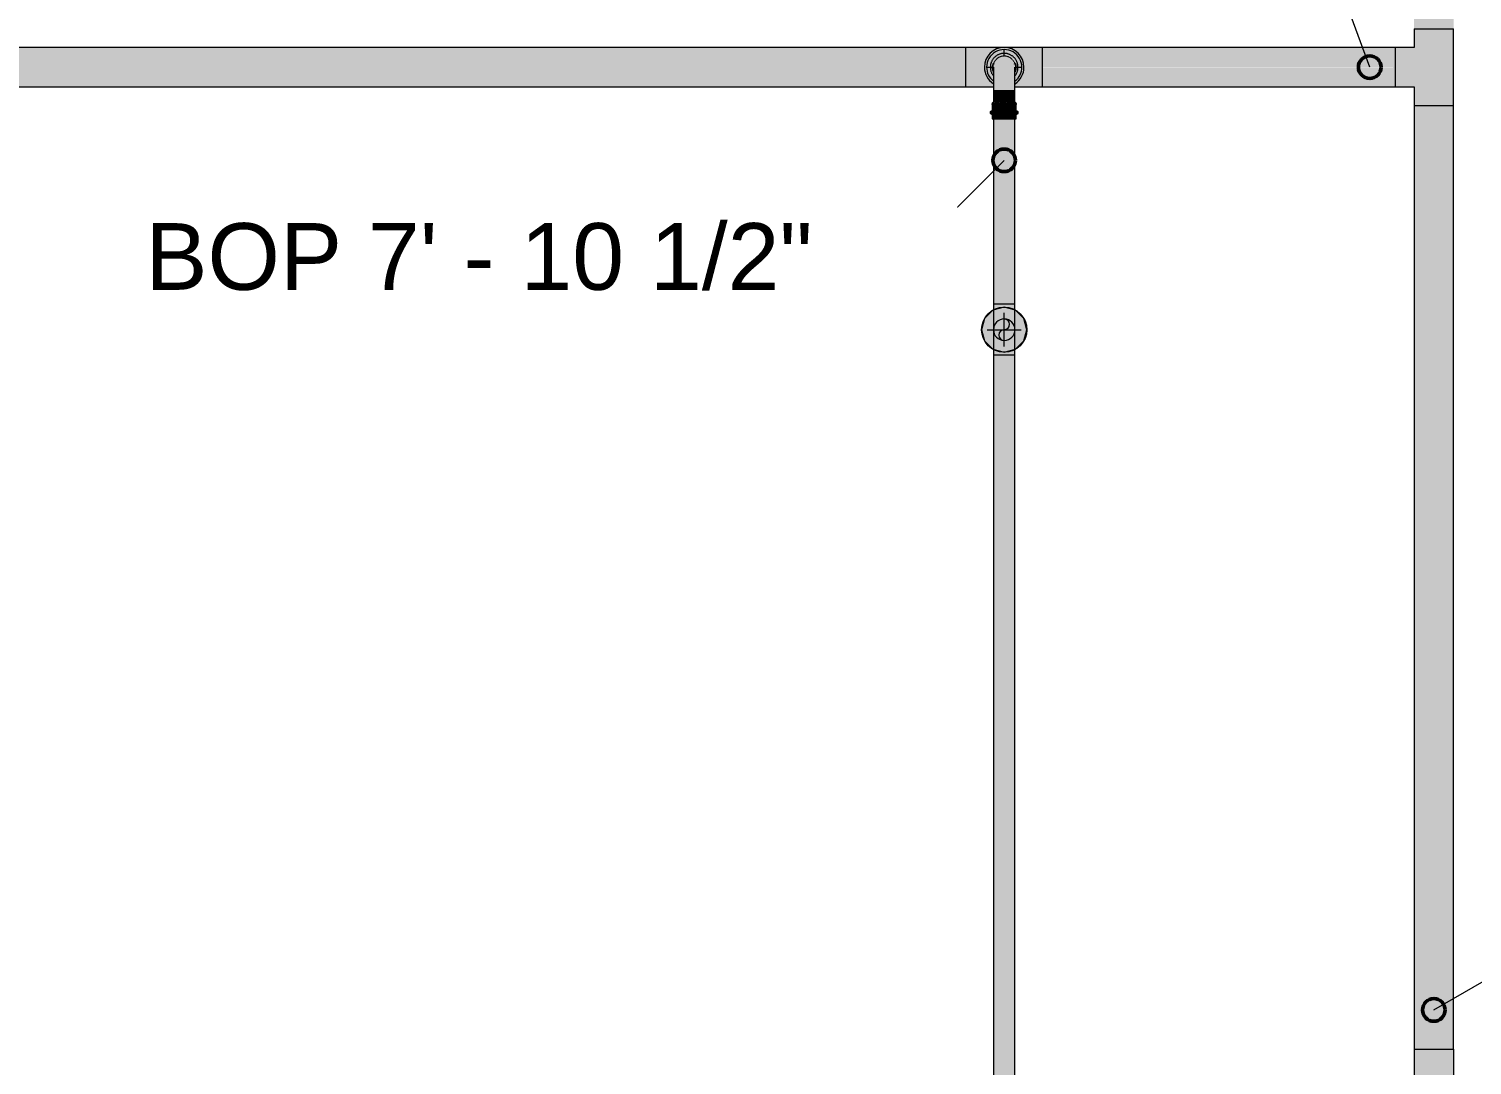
# Model space of a CAD drawing. Header units: inches. Extents: x -3385 to 41, y 7 to 1342.
# Drawn here: x -2491.3 to -2363.6, y 648.7 to 740.3 of the extents above; entities that cross this region are included whole.
import ezdxf

# ---------------------------------------------------------------- set-up
doc = ezdxf.new("R2010")
doc.units = ezdxf.units.IN
doc.header["$MEASUREMENT"] = 0
for name, color, linetype, lineweight in [('A-ANNO-NOTE', 131, 'Continuous', 9), ('G-ANNO-DIMS', 111, 'Continuous', 9), ('P-PIPE', 3, 'Continuous', 9), ('P-PIPE-CNTR', 3, 'Continuous', 9)]:
    doc.layers.add(name, color=color, linetype=linetype, lineweight=lineweight)
doc.styles.add('Arial', font='arial.ttf', dxfattribs={"height": 5.901198})

# ---------------------------------------------------------------- blocks, each defined once
blk = doc.blocks.new('Elbow - Welded - Generic - Standard-1195681-LOWER PARKING')
at = {"layer": 'P-PIPE'}
for points in [[(-2366.99, 645.36), (-2366.99, 650.1), (-2368.74, 650.11), (-2368.73, 647), (-2368.68, 646.65), (-2368.51, 646.24), (-2368.23, 645.88), (-2367.87, 645.6), (-2367.45, 645.42)], [(-2366.99, 645.36), (-2366.54, 645.42), (-2366.08, 645.63), (-2365.76, 645.88), (-2365.48, 646.24), (-2365.3, 646.66), (-2365.24, 647.11), (-2365.25, 647.78), (-2365.24, 648.72), (-2365.24, 650.11), (-2366.99, 650.1), (-2366.99, 645.42)]]:
    blk.add_hatch(color=256, dxfattribs=at).paths.add_polyline_path(points, flags=0)
at = {"layer": 'P-PIPE', "flags": 128}
for points in [[(-2368.74, 650.11), (-2368.74, 649.99), (-2368.74, 649.87), (-2368.74, 649.75), (-2368.74, 649.63), (-2368.74, 649.51), (-2368.74, 649.39), (-2368.74, 649.28), (-2368.74, 649.16), (-2368.74, 649.05), (-2368.74, 648.94), (-2368.74, 648.83), (-2368.74, 648.72), (-2368.74, 648.62), (-2368.74, 648.52), (-2368.74, 648.42), (-2368.74, 648.32), (-2368.74, 648.22), (-2368.74, 648.13), (-2368.74, 648.04), (-2368.74, 647.96), (-2368.74, 647.88), (-2368.74, 647.8), (-2368.74, 647.72), (-2368.74, 647.65), (-2368.74, 647.59), (-2368.74, 647.52), (-2368.74, 647.47), (-2368.74, 647.41), (-2368.74, 647.36), (-2368.74, 647.32), (-2368.74, 647.28), (-2368.74, 647.24), (-2368.74, 647.21), (-2368.74, 647.18), (-2368.74, 647.16), (-2368.74, 647.14), (-2368.74, 647.13), (-2368.74, 647.12), (-2368.74, 647.11), (-2368.74, 647.11)], [(-2365.24, 647.11), (-2365.24, 647.12), (-2365.24, 647.12), (-2365.24, 647.14), (-2365.24, 647.15), (-2365.24, 647.17), (-2365.24, 647.2), (-2365.24, 647.23), (-2365.24, 647.27), (-2365.24, 647.31), (-2365.24, 647.35), (-2365.24, 647.4), (-2365.24, 647.45), (-2365.24, 647.51), (-2365.24, 647.57), (-2365.24, 647.64), (-2365.24, 647.71), (-2365.24, 647.78), (-2365.24, 647.86), (-2365.24, 647.94), (-2365.24, 648.02), (-2365.24, 648.11), (-2365.24, 648.2), (-2365.24, 648.29), (-2365.24, 648.39), (-2365.24, 648.49), (-2365.24, 648.59), (-2365.24, 648.7), (-2365.24, 648.8), (-2365.24, 648.91), (-2365.24, 649.02), (-2365.24, 649.14), (-2365.24, 649.25), (-2365.24, 649.36), (-2365.24, 649.48), (-2365.24, 649.6), (-2365.24, 649.72), (-2365.24, 649.84), (-2365.24, 649.96), (-2365.24, 650.08), (-2365.24, 650.11)]]:
    blk.add_lwpolyline(points, dxfattribs=at)
at = {"layer": 'P-PIPE'}
for start, end in [(195, 270), (270, 330), (345, 0)]:
    blk.add_arc((-2366.99, 647.11), 1.75, start, end, dxfattribs=at)
for start_param, end_param in [(3.141593, 4.712389), (4.712389, 6.283185)]:
    blk.add_ellipse((-2366.99, 650.11), major_axis=(1.75, 0), ratio=0.000839, start_param=start_param, end_param=end_param, dxfattribs=at)
blk = doc.blocks.new('Transition - Generic - Plumbing-CW-1110282-LOWER PARKING')
at = {"layer": 'P-PIPE'}
blk.add_hatch(color=256, dxfattribs=at).paths.add_polyline_path([(-2403.78, 736.94), (-2403.44, 736.94), (-2403.65, 737.72), (-2404.22, 738.3), (-2405, 738.51), (-2405.78, 738.3), (-2406.35, 737.72), (-2406.56, 736.94), (-2406.22, 736.94), (-2406.16, 737.29), (-2406.05, 737.58), (-2405.85, 737.8), (-2405.47, 738.07), (-2405, 738.08), (-2405, 738.17), (-2404.71, 738.13), (-2404.53, 738.07), (-2404.1, 737.76), (-2403.94, 737.53), (-2403.82, 737.24), (-2403.78, 736.94)], flags=0)
h = blk.add_hatch(color=256, dxfattribs=at)
h.paths.add_polyline_path([(-2405.95, 735.76), (-2405.95, 736.19), (-2406.06, 736.35), (-2406.18, 736.65), (-2406.22, 736.94), (-2406.56, 736.94), (-2406.35, 736.16), (-2406.07, 735.88)], flags=0)
h.paths.add_polyline_path([(-2404.05, 735.76), (-2403.65, 736.16), (-2403.44, 736.94), (-2403.78, 736.94), (-2403.85, 736.55), (-2403.95, 736.31), (-2404.05, 736.19), (-2404.05, 735.88)], flags=0)
for start_param, end_param in [(6.283183, 9.424776), (3.141591, 4.034297), (5.390482, 6.283183)]:
    blk.add_ellipse((-2405, 736.94), major_axis=(1.56, 0), ratio=1, start_param=start_param, end_param=end_param, dxfattribs=at)
blk = doc.blocks.new('Victaulic-VicPress316-Elbow 90-45deg Style P568_P571 - Standard-1195946-LOWER PARKING')
at = {"layer": 'P-PIPE'}
for points in [[(-2405.95, 736.19), (-2405.95, 736.51), (-2406.01, 736.61), (-2406.02, 736.73), (-2406.02, 737.09), (-2405.98, 737.32), (-2405.89, 737.47), (-2405.62, 737.8), (-2405.4, 737.91), (-2405.17, 737.97), (-2405, 738), (-2405, 738.08), (-2405.47, 738.07), (-2405.89, 737.77), (-2406.06, 737.53), (-2406.17, 737.27), (-2406.22, 736.94), (-2406.17, 736.61), (-2406.05, 736.31), (-2405.98, 736.22)], [(-2405.95, 736.51), (-2405.94, 737.11), (-2405.87, 737.32), (-2405.78, 737.47), (-2405.67, 737.6), (-2405.54, 737.71), (-2405.4, 737.8), (-2405.25, 737.85), (-2405.17, 737.88), (-2405, 737.89), (-2405, 738), (-2405.28, 737.95), (-2405.51, 737.86), (-2405.63, 737.79), (-2405.89, 737.47), (-2405.93, 737.41), (-2406.01, 737.27), (-2406.01, 737.18), (-2406.03, 737.01), (-2406.01, 736.61), (-2405.95, 736.51)], [(-2404.05, 736.19), (-2403.94, 736.35), (-2403.83, 736.61), (-2403.78, 736.94), (-2403.83, 737.27), (-2403.95, 737.58), (-2404.15, 737.8), (-2404.53, 738.07), (-2404.76, 738.14), (-2405, 738.17), (-2405, 738), (-2404.71, 737.95), (-2404.58, 737.9), (-2404.36, 737.77), (-2404.08, 737.43), (-2404.05, 737.37), (-2403.99, 737.27), (-2403.98, 737.15), (-2403.98, 736.79), (-2404.02, 736.57), (-2404.05, 736.51), (-2404.05, 736.22)], [(-2404.05, 736.51), (-2403.99, 736.61), (-2403.99, 736.71), (-2403.97, 736.87), (-2403.99, 737.27), (-2404.08, 737.43), (-2404.39, 737.8), (-2404.64, 737.93), (-2404.84, 737.98), (-2405, 737.99), (-2405, 737.89), (-2404.77, 737.86), (-2404.61, 737.8), (-2404.51, 737.75), (-2404.35, 737.62), (-2404.27, 737.55), (-2404.14, 737.35), (-2404.09, 737.19), (-2404.06, 737.11), (-2404.05, 736.78), (-2404.05, 736.53)], [(-2405, 734.92), (-2405, 737.89), (-2405.18, 737.87), (-2405.32, 737.83), (-2405.49, 737.75), (-2405.61, 737.67), (-2405.73, 737.55), (-2405.82, 737.42), (-2405.91, 737.19), (-2405.94, 737.11), (-2405.95, 736.79), (-2405.94, 734.92), (-2405.17, 734.92)], [(-2405, 734.92), (-2404.05, 734.92), (-2404.06, 737.11), (-2404.11, 737.27), (-2404.18, 737.42), (-2404.27, 737.55), (-2404.43, 737.7), (-2404.54, 737.77), (-2404.68, 737.83), (-2404.84, 737.88), (-2405, 737.88), (-2405, 735.49)], [(-2405.25, 733.83), (-2405.2, 733.84), (-2405, 733.87), (-2405, 734.92), (-2405.95, 734.92), (-2405.95, 733.84), (-2405.89, 733.87), (-2405.81, 733.84), (-2405.73, 733.84), (-2405.65, 733.85), (-2405.54, 733.87), (-2405.44, 733.85), (-2405.25, 733.83)], [(-2404.18, 733.84), (-2404.17, 733.84), (-2404.1, 733.87), (-2404.05, 733.84), (-2404.06, 734.92), (-2405, 734.92), (-2405, 733.87), (-2404.68, 733.84), (-2404.38, 733.86), (-2404.27, 733.85), (-2404.18, 733.84)], [(-2405, 732.76), (-2405, 733.09), (-2406.01, 733.09), (-2406.22, 732.93), (-2406.16, 732.82), (-2406.01, 732.76), (-2405.21, 732.76)], [(-2405, 733.65), (-2405, 733.87), (-2405.28, 733.84), (-2405.61, 733.86), (-2405.73, 733.84), (-2405.85, 733.84), (-2405.91, 733.87), (-2406.01, 733.81), (-2406.03, 733.77), (-2406.01, 733.65), (-2405.18, 733.65)], [(-2405, 733.09), (-2405, 733.65), (-2406.01, 733.65), (-2406.01, 733.09), (-2405.23, 733.09)], [(-2405, 733.65), (-2403.99, 733.65), (-2403.99, 733.65), (-2403.97, 733.77), (-2404.02, 733.83), (-2404.11, 733.87), (-2404.18, 733.84), (-2404.46, 733.87), (-2404.54, 733.85), (-2404.79, 733.85), (-2405, 733.87), (-2405, 733.77)], [(-2405, 733.09), (-2403.99, 733.09), (-2403.99, 733.65), (-2405, 733.65), (-2405, 733.09)], [(-2405, 732.76), (-2403.95, 732.78), (-2403.83, 732.82), (-2403.78, 732.93), (-2403.83, 732.98), (-2403.99, 733.09), (-2405, 733.09), (-2405, 732.85)], [(-2405, 732.39), (-2405, 732.76), (-2406.01, 732.76), (-2406.01, 732.39), (-2405.07, 732.39)], [(-2405, 732.39), (-2403.99, 732.39), (-2403.99, 732.76), (-2405, 732.76)]]:
    blk.add_hatch(color=256, dxfattribs=at).paths.add_polyline_path(points, flags=0)
for p, q in [((-2406.06, 736.94), (-2406.06, 736.94)), ((-2406.06, 736.94), (-2406.06, 736.94)), ((-2405.95, 736.94), (-2405.95, 736.94)), ((-2404.05, 736.94), (-2404.05, 736.94)), ((-2403.94, 736.94), (-2403.94, 736.94)), ((-2403.94, 736.94), (-2403.94, 736.94)), ((-2405.95, 734.92), (-2405.95, 733.82)), ((-2404.05, 733.82), (-2404.05, 734.92)), ((-2406.06, 733.65), (-2406.06, 733.09)), ((-2403.94, 733.09), (-2403.94, 733.65)), ((-2406.06, 732.76), (-2406.06, 732.39)), ((-2403.94, 732.39), (-2403.94, 732.76))]:
    blk.add_line(p, q, dxfattribs=at)
at = {"layer": 'P-PIPE', "flags": 128}
for points in [[(-2405, 738.17), (-2405.05, 738.16), (-2405.1, 738.16), (-2405.15, 738.16), (-2405.19, 738.15), (-2405.24, 738.14), (-2405.29, 738.13), (-2405.34, 738.12), (-2405.38, 738.1), (-2405.43, 738.09), (-2405.48, 738.07), (-2405.52, 738.05), (-2405.57, 738.03), (-2405.61, 738), (-2405.65, 737.98), (-2405.69, 737.95), (-2405.73, 737.92), (-2405.77, 737.89), (-2405.81, 737.86), (-2405.84, 737.83), (-2405.88, 737.79), (-2405.91, 737.76), (-2405.94, 737.72), (-2405.97, 737.68), (-2406, 737.64), (-2406.03, 737.6), (-2406.06, 737.56), (-2406.08, 737.52), (-2406.1, 737.48), (-2406.12, 737.43), (-2406.14, 737.39), (-2406.16, 737.34), (-2406.17, 737.29), (-2406.19, 737.25), (-2406.2, 737.2), (-2406.21, 737.15), (-2406.21, 737.1), (-2406.22, 737.05), (-2406.22, 737), (-2406.22, 736.96), (-2406.22, 736.91), (-2406.22, 736.86), (-2406.22, 736.81), (-2406.21, 736.76), (-2406.2, 736.71), (-2406.19, 736.66), (-2406.18, 736.62), (-2406.17, 736.57), (-2406.15, 736.52), (-2406.13, 736.48), (-2406.11, 736.43), (-2406.09, 736.39), (-2406.07, 736.35), (-2406.04, 736.3), (-2406.02, 736.26), (-2405.99, 736.22), (-2405.96, 736.18)], [(-2404.05, 736.17), (-2404.03, 736.2), (-2404, 736.24), (-2403.97, 736.28), (-2403.94, 736.32), (-2403.92, 736.37), (-2403.9, 736.41), (-2403.88, 736.45), (-2403.86, 736.5), (-2403.84, 736.54), (-2403.83, 736.59), (-2403.81, 736.64), (-2403.8, 736.69), (-2403.79, 736.73), (-2403.79, 736.78), (-2403.78, 736.83), (-2403.78, 736.88), (-2403.78, 736.93), (-2403.78, 736.98), (-2403.78, 737.03), (-2403.78, 737.08), (-2403.79, 737.12), (-2403.8, 737.17), (-2403.81, 737.22), (-2403.82, 737.27), (-2403.83, 737.31), (-2403.85, 737.36), (-2403.87, 737.41), (-2403.89, 737.45), (-2403.91, 737.5), (-2403.93, 737.54), (-2403.96, 737.58), (-2403.98, 737.62), (-2404.01, 737.66), (-2404.04, 737.7), (-2404.07, 737.74), (-2404.1, 737.78), (-2404.14, 737.81), (-2404.17, 737.84), (-2404.21, 737.88), (-2404.25, 737.91), (-2404.29, 737.94), (-2404.33, 737.96), (-2404.37, 737.99), (-2404.41, 738.01), (-2404.46, 738.04), (-2404.5, 738.06), (-2404.54, 738.08), (-2404.59, 738.09), (-2404.64, 738.11), (-2404.68, 738.12), (-2404.73, 738.14), (-2404.78, 738.15), (-2404.83, 738.15), (-2404.88, 738.16), (-2404.92, 738.16), (-2404.97, 738.17), (-2405, 738.17)], [(-2406.06, 736.94), (-2406.06, 736.9), (-2406.06, 736.86), (-2406.05, 736.81), (-2406.05, 736.77), (-2406.04, 736.73), (-2406.03, 736.69), (-2406.02, 736.65), (-2406.01, 736.61), (-2405.99, 736.57), (-2405.98, 736.53), (-2405.96, 736.49), (-2405.95, 736.47)], [(-2405.95, 736.94), (-2405.95, 736.94), (-2405.95, 736.93), (-2405.95, 736.93), (-2405.95, 736.91), (-2405.95, 736.9), (-2405.95, 736.88), (-2405.95, 736.86), (-2405.95, 736.84), (-2405.95, 736.81), (-2405.95, 736.78), (-2405.95, 736.75), (-2405.95, 736.71), (-2405.95, 736.67), (-2405.95, 736.63), (-2405.95, 736.59), (-2405.95, 736.54), (-2405.95, 736.49), (-2405.95, 736.44), (-2405.95, 736.38), (-2405.95, 736.33), (-2405.95, 736.27), (-2405.95, 736.21), (-2405.95, 736.14), (-2405.95, 736.08), (-2405.95, 736.01), (-2405.95, 735.94), (-2405.95, 735.87), (-2405.95, 735.8), (-2405.95, 735.73), (-2405.95, 735.65), (-2405.95, 735.58), (-2405.95, 735.5), (-2405.95, 735.42), (-2405.95, 735.35), (-2405.95, 735.27), (-2405.95, 735.19), (-2405.95, 735.11), (-2405.95, 735.03), (-2405.95, 734.95), (-2405.95, 734.92)], [(-2404.05, 736.48), (-2404.03, 736.52), (-2404.01, 736.56), (-2404, 736.6), (-2403.99, 736.64), (-2403.97, 736.68), (-2403.96, 736.72), (-2403.96, 736.76), (-2403.95, 736.8), (-2403.95, 736.85), (-2403.94, 736.89), (-2403.94, 736.93), (-2403.94, 736.94)], [(-2404.05, 734.92), (-2404.05, 735), (-2404.05, 735.08), (-2404.05, 735.16), (-2404.05, 735.24), (-2404.05, 735.32), (-2404.05, 735.4), (-2404.05, 735.48), (-2404.05, 735.56), (-2404.05, 735.63), (-2404.05, 735.71), (-2404.05, 735.78), (-2404.05, 735.85), (-2404.05, 735.93), (-2404.05, 735.99), (-2404.05, 736.06), (-2404.05, 736.13), (-2404.05, 736.19), (-2404.05, 736.25), (-2404.05, 736.31), (-2404.05, 736.37), (-2404.05, 736.42), (-2404.05, 736.48), (-2404.05, 736.53), (-2404.05, 736.58), (-2404.05, 736.62), (-2404.05, 736.66), (-2404.05, 736.7), (-2404.05, 736.74), (-2404.05, 736.77), (-2404.05, 736.8), (-2404.05, 736.83), (-2404.05, 736.86), (-2404.05, 736.88), (-2404.05, 736.9), (-2404.05, 736.91), (-2404.05, 736.92), (-2404.05, 736.93), (-2404.05, 736.94), (-2404.05, 736.94), (-2404.05, 736.94)], [(-2406.06, 732.76), (-2406.07, 732.76), (-2406.07, 732.76), (-2406.08, 732.77), (-2406.09, 732.77), (-2406.09, 732.77), (-2406.1, 732.77), (-2406.1, 732.77), (-2406.11, 732.77), (-2406.12, 732.77), (-2406.12, 732.78), (-2406.13, 732.78), (-2406.14, 732.78), (-2406.14, 732.79), (-2406.15, 732.79), (-2406.15, 732.79), (-2406.16, 732.8), (-2406.16, 732.8), (-2406.17, 732.81), (-2406.17, 732.81), (-2406.18, 732.81), (-2406.18, 732.82), (-2406.19, 732.82), (-2406.19, 732.83), (-2406.19, 732.83), (-2406.2, 732.84), (-2406.2, 732.85), (-2406.2, 732.85), (-2406.21, 732.86), (-2406.21, 732.86), (-2406.21, 732.87), (-2406.21, 732.88), (-2406.22, 732.88), (-2406.22, 732.89), (-2406.22, 732.89), (-2406.22, 732.9), (-2406.22, 732.91), (-2406.22, 732.91), (-2406.22, 732.92), (-2406.22, 732.93), (-2406.22, 732.93), (-2406.22, 732.94), (-2406.22, 732.95), (-2406.22, 732.95), (-2406.22, 732.96), (-2406.22, 732.97), (-2406.22, 732.97), (-2406.22, 732.98), (-2406.21, 732.99), (-2406.21, 732.99), (-2406.21, 733), (-2406.21, 733), (-2406.2, 733.01), (-2406.2, 733.01), (-2406.2, 733.02), (-2406.19, 733.03), (-2406.19, 733.03), (-2406.18, 733.04), (-2406.18, 733.04), (-2406.17, 733.05), (-2406.17, 733.05), (-2406.17, 733.05), (-2406.16, 733.06), (-2406.15, 733.06), (-2406.15, 733.07), (-2406.14, 733.07), (-2406.14, 733.07), (-2406.13, 733.08), (-2406.13, 733.08), (-2406.12, 733.08), (-2406.11, 733.08), (-2406.11, 733.09), (-2406.1, 733.09), (-2406.1, 733.09), (-2406.09, 733.09), (-2406.08, 733.09), (-2406.08, 733.09), (-2406.07, 733.09), (-2406.06, 733.09), (-2406.06, 733.09)], [(-2406.06, 733.65), (-2406.06, 733.66), (-2406.06, 733.67), (-2406.06, 733.68), (-2406.06, 733.69), (-2406.05, 733.7), (-2406.05, 733.71), (-2406.05, 733.73), (-2406.05, 733.74), (-2406.04, 733.75), (-2406.04, 733.76), (-2406.03, 733.77), (-2406.03, 733.78), (-2406.02, 733.79), (-2406.02, 733.79), (-2406.01, 733.8), (-2406.01, 733.81), (-2406, 733.82), (-2405.99, 733.83), (-2405.98, 733.84), (-2405.98, 733.85), (-2405.97, 733.85), (-2405.96, 733.86), (-2405.95, 733.87), (-2405.95, 733.87)], [(-2405, 733.09), (-2405.04, 733.09), (-2405.08, 733.09), (-2405.13, 733.09), (-2405.17, 733.09), (-2405.21, 733.09), (-2405.25, 733.09), (-2405.29, 733.09), (-2405.33, 733.09), (-2405.37, 733.09), (-2405.41, 733.09), (-2405.45, 733.09), (-2405.49, 733.09), (-2405.53, 733.09), (-2405.56, 733.09), (-2405.6, 733.09), (-2405.63, 733.09), (-2405.67, 733.09), (-2405.7, 733.09), (-2405.73, 733.09), (-2405.76, 733.09), (-2405.79, 733.09), (-2405.82, 733.09), (-2405.84, 733.09), (-2405.87, 733.09), (-2405.89, 733.09), (-2405.91, 733.09), (-2405.93, 733.09), (-2405.95, 733.09), (-2405.97, 733.09), (-2405.99, 733.09), (-2406, 733.09), (-2406.01, 733.09), (-2406.03, 733.09), (-2406.04, 733.09), (-2406.04, 733.09), (-2406.05, 733.09), (-2406.05, 733.09), (-2406.06, 733.09), (-2406.06, 733.09), (-2406.06, 733.09)], [(-2406.06, 733.09), (-2406.06, 733.09), (-2406.06, 733.09), (-2406.05, 733.09), (-2406.05, 733.09), (-2406.04, 733.09), (-2406.03, 733.09), (-2406.02, 733.09), (-2406.01, 733.09)], [(-2403.94, 733.09), (-2403.94, 733.09), (-2403.94, 733.09), (-2403.95, 733.09), (-2403.95, 733.09), (-2403.96, 733.09), (-2403.97, 733.09), (-2403.98, 733.09), (-2403.99, 733.09), (-2404.01, 733.09), (-2404.02, 733.09), (-2404.04, 733.09), (-2404.06, 733.09), (-2404.08, 733.09), (-2404.1, 733.09), (-2404.13, 733.09), (-2404.15, 733.09), (-2404.18, 733.09), (-2404.2, 733.09), (-2404.23, 733.09), (-2404.26, 733.09), (-2404.29, 733.09), (-2404.33, 733.09), (-2404.36, 733.09), (-2404.39, 733.09), (-2404.43, 733.09), (-2404.46, 733.09), (-2404.5, 733.09), (-2404.54, 733.09), (-2404.58, 733.09), (-2404.62, 733.09), (-2404.66, 733.09), (-2404.7, 733.09), (-2404.74, 733.09), (-2404.78, 733.09), (-2404.82, 733.09), (-2404.86, 733.09), (-2404.9, 733.09), (-2404.95, 733.09), (-2404.99, 733.09), (-2405, 733.09)], [(-2404.05, 733.87), (-2404.04, 733.86), (-2404.03, 733.85), (-2404.03, 733.85), (-2404.02, 733.84), (-2404.01, 733.83), (-2404, 733.82), (-2404, 733.81), (-2403.99, 733.81), (-2403.98, 733.8), (-2403.98, 733.79), (-2403.97, 733.78), (-2403.97, 733.77), (-2403.96, 733.76), (-2403.96, 733.75), (-2403.96, 733.74), (-2403.95, 733.73), (-2403.95, 733.72), (-2403.95, 733.71), (-2403.94, 733.7), (-2403.94, 733.68), (-2403.94, 733.67), (-2403.94, 733.66), (-2403.94, 733.65), (-2403.94, 733.65)], [(-2404, 733.09), (-2403.99, 733.09), (-2403.97, 733.09), (-2403.96, 733.09), (-2403.96, 733.09), (-2403.95, 733.09), (-2403.95, 733.09), (-2403.94, 733.09), (-2403.94, 733.09), (-2403.94, 733.09)], [(-2403.94, 733.09), (-2403.93, 733.09), (-2403.93, 733.09), (-2403.92, 733.09), (-2403.91, 733.09), (-2403.91, 733.09), (-2403.9, 733.09), (-2403.9, 733.09), (-2403.89, 733.09), (-2403.88, 733.08), (-2403.88, 733.08), (-2403.87, 733.08), (-2403.87, 733.07), (-2403.86, 733.07), (-2403.85, 733.07), (-2403.85, 733.06), (-2403.84, 733.06), (-2403.84, 733.06), (-2403.83, 733.05), (-2403.83, 733.05), (-2403.82, 733.04), (-2403.82, 733.04), (-2403.81, 733.03), (-2403.81, 733.03), (-2403.81, 733.02), (-2403.8, 733.02), (-2403.8, 733.01), (-2403.8, 733.01), (-2403.79, 733), (-2403.79, 732.99), (-2403.79, 732.99), (-2403.79, 732.98), (-2403.78, 732.98), (-2403.78, 732.97), (-2403.78, 732.96), (-2403.78, 732.96), (-2403.78, 732.95), (-2403.78, 732.94), (-2403.78, 732.94), (-2403.78, 732.93), (-2403.78, 732.92), (-2403.78, 732.92), (-2403.78, 732.91), (-2403.78, 732.9), (-2403.78, 732.9), (-2403.78, 732.89), (-2403.78, 732.89), (-2403.78, 732.88), (-2403.79, 732.87), (-2403.79, 732.87), (-2403.79, 732.86), (-2403.79, 732.85), (-2403.8, 732.85), (-2403.8, 732.84), (-2403.8, 732.84), (-2403.81, 732.83), (-2403.81, 732.83), (-2403.82, 732.82), (-2403.82, 732.82), (-2403.83, 732.81), (-2403.83, 732.81), (-2403.83, 732.8), (-2403.84, 732.8), (-2403.85, 732.8), (-2403.85, 732.79), (-2403.86, 732.79), (-2403.86, 732.78), (-2403.87, 732.78), (-2403.87, 732.78), (-2403.88, 732.78), (-2403.89, 732.77), (-2403.89, 732.77), (-2403.9, 732.77), (-2403.9, 732.77), (-2403.91, 732.77), (-2403.92, 732.77), (-2403.92, 732.77), (-2403.93, 732.76), (-2403.94, 732.76), (-2403.94, 732.76)], [(-2406, 732.76), (-2406.01, 732.76), (-2406.03, 732.76), (-2406.04, 732.76), (-2406.04, 732.76), (-2406.05, 732.76), (-2406.05, 732.76), (-2406.06, 732.76), (-2406.06, 732.76), (-2406.06, 732.76)], [(-2406.06, 732.76), (-2406.06, 732.76), (-2406.06, 732.76), (-2406.05, 732.76), (-2406.05, 732.76), (-2406.04, 732.76), (-2406.03, 732.76), (-2406.02, 732.76), (-2406.01, 732.76), (-2405.99, 732.76), (-2405.98, 732.76), (-2405.96, 732.76), (-2405.94, 732.76), (-2405.92, 732.76), (-2405.9, 732.76), (-2405.87, 732.76), (-2405.85, 732.76), (-2405.82, 732.76), (-2405.8, 732.76), (-2405.77, 732.76), (-2405.74, 732.76), (-2405.71, 732.76), (-2405.67, 732.76), (-2405.64, 732.76), (-2405.61, 732.76), (-2405.57, 732.76), (-2405.54, 732.76), (-2405.5, 732.76), (-2405.46, 732.76), (-2405.42, 732.76), (-2405.38, 732.76), (-2405.34, 732.76), (-2405.3, 732.76), (-2405.26, 732.76), (-2405.22, 732.76), (-2405.18, 732.76), (-2405.14, 732.76), (-2405.1, 732.76), (-2405.05, 732.76), (-2405.01, 732.76), (-2405, 732.76)], [(-2405, 732.76), (-2404.96, 732.76), (-2404.92, 732.76), (-2404.87, 732.76), (-2404.83, 732.76), (-2404.79, 732.76), (-2404.75, 732.76), (-2404.71, 732.76), (-2404.67, 732.76), (-2404.63, 732.76), (-2404.59, 732.76), (-2404.55, 732.76), (-2404.51, 732.76), (-2404.47, 732.76), (-2404.44, 732.76), (-2404.4, 732.76), (-2404.37, 732.76), (-2404.33, 732.76), (-2404.3, 732.76), (-2404.27, 732.76), (-2404.24, 732.76), (-2404.21, 732.76), (-2404.18, 732.76), (-2404.16, 732.76), (-2404.13, 732.76), (-2404.11, 732.76), (-2404.09, 732.76), (-2404.07, 732.76), (-2404.05, 732.76), (-2404.03, 732.76), (-2404.01, 732.76), (-2404, 732.76), (-2403.99, 732.76), (-2403.97, 732.76), (-2403.96, 732.76), (-2403.96, 732.76), (-2403.95, 732.76), (-2403.95, 732.76), (-2403.94, 732.76), (-2403.94, 732.76), (-2403.94, 732.76)], [(-2403.94, 732.76), (-2403.94, 732.76), (-2403.94, 732.76), (-2403.95, 732.76), (-2403.95, 732.76), (-2403.96, 732.76), (-2403.97, 732.76), (-2403.98, 732.76), (-2403.99, 732.76)]]:
    blk.add_lwpolyline(points, dxfattribs=at)
at = {"layer": 'P-PIPE'}
for centre, major_axis, ratio, start_param, end_param in [((-2405, 736.94), (1.06, 0), 1, 2.827433, 3.455752), ((-2405, 736.94), (0.95, 0), 1, 2.827433, 2.853067), ((-2405, 736.94), (0.95, 0), 1, 0.288522, 0.314159), ((-2405, 736.94), (1.06, 0), 1, 5.969026, 6.597345), ((-2405, 733.09), (1.06, 0), 0.000813, 2.827433, 4.712389), ((-2405, 733.87), (0.95, 0), 0.000813, 4.057221, 4.106915), ((-2405, 733.09), (1.06, 0), 0.000813, 4.712389, 6.597345), ((-2405, 733.87), (0.95, 0), 0.000813, 5.317863, 5.367557), ((-2405, 732.76), (1.06, 0), 0.000813, 2.827433, 4.712389), ((-2405, 732.39), (1.06, 0), 0.000813, 2.827433, 4.712389), ((-2405, 732.76), (1.06, 0), 0.000813, 4.712389, 6.597345), ((-2405, 732.39), (1.06, 0), 0.000813, 4.712389, 6.597345)]:
    blk.add_ellipse(centre, major_axis=major_axis, ratio=ratio, start_param=start_param, end_param=end_param, dxfattribs=at)

msp = doc.modelspace()

# ---------------------------------------------------------------- hatches: boundary and pattern name
at = {"layer": 'A-ANNO-NOTE'}
h = msp.add_hatch(color=256, dxfattribs=at)
edge = h.paths.add_edge_path(flags=0)
edge.add_arc((-2405, 713.731), 2, 0, 360)
msp.add_hatch(color=256, dxfattribs=at).paths.add_polyline_path([(-2405, 711.731), (-2404, 711.999), (-2403.268, 712.731), (-2403, 713.731), (-2403.268, 714.731), (-2404, 715.463), (-2405, 715.731), (-2406, 715.463), (-2406.732, 714.731), (-2407, 713.731), (-2406.732, 712.731), (-2406, 711.999)], flags=0)
at = {"layer": 'P-PIPE'}
h = msp.add_hatch(color=256, dxfattribs=at)
h.paths.add_polyline_path([(-2367.438, 796.356), (-2367.438, 796.356), (-2367.438, 782.651)], flags=0)
h.paths.add_polyline_path([(-2366.993, 740.331), (-2366.993, 740.331), (-2366.994, 796.356), (-2368.743, 796.357), (-2368.743, 740.332), (-2367.284, 740.331)], flags=0)
for points in [[(-2366.993, 740.331), (-2365.243, 740.332), (-2365.243, 796.357), (-2366.993, 796.356), (-2366.993, 741.414)], [(-2454.324, 736.946), (-2408.382, 736.946), (-2408.386, 738.696), (-2540.614, 738.696), (-2540.611, 737.61), (-2540.611, 736.946), (-2524.223, 736.946)], [(-2405.95, 735.486), (-2405.95, 735.759), (-2406.353, 736.162), (-2406.563, 736.944), (-2406.353, 737.725), (-2405.781, 738.297), (-2405, 738.506), (-2404.219, 738.297), (-2403.647, 737.725), (-2403.438, 736.943), (-2403.647, 736.162), (-2404.05, 735.759), (-2404.05, 735.486), (-2403.763, 735.706), (-2403.485, 736.069), (-2403.31, 736.491), (-2403.254, 736.976), (-2403.31, 737.397), (-2403.485, 737.819), (-2403.763, 738.181), (-2404.125, 738.459), (-2404.547, 738.634), (-2405, 738.694), (-2405.453, 738.634), (-2405.875, 738.459), (-2406.268, 738.141), (-2406.516, 737.819), (-2406.69, 737.397), (-2406.75, 736.944), (-2406.69, 736.491), (-2406.516, 736.069), (-2406.238, 735.706), (-2406.018, 735.538)], [(-2368.743, 735.196), (-2367.855, 736.08), (-2366.99, 736.945), (-2368.743, 738.696), (-2370.379, 738.696), (-2370.376, 737.789), (-2370.378, 735.196)], [(-2366.993, 650.104), (-2366.993, 733.559), (-2368.743, 733.56), (-2368.743, 650.106), (-2367.446, 650.104)], [(-2366.993, 650.104), (-2365.243, 650.106), (-2365.243, 733.561), (-2366.993, 733.559), (-2366.993, 658.942)], [(-2405.95, 715.975), (-2405.823, 715.978), (-2405.823, 715.978), (-2405, 715.98), (-2405, 732.388), (-2405.95, 732.388), (-2405.95, 715.976)], [(-2404.05, 715.975), (-2404.05, 715.976), (-2404.05, 732.389), (-2405, 732.388), (-2405, 715.98), (-2404.052, 715.975)], [(-2404.254, 715.977), (-2405, 715.98), (-2404.328, 715.977)], [(-2405, 712.781), (-2404.754, 712.813), (-2404.525, 712.908), (-2404.328, 713.059), (-2404.177, 713.256), (-2404.082, 713.485), (-2404.05, 713.731), (-2404.082, 713.976), (-2404.177, 714.206), (-2404.328, 714.402), (-2404.525, 714.553), (-2404.754, 714.648), (-2405, 714.681), (-2405.246, 714.648), (-2405.475, 714.553), (-2405.672, 714.402), (-2405.823, 714.206), (-2405.925, 713.924), (-2405.95, 713.731), (-2405.918, 713.485), (-2405.823, 713.256), (-2405.672, 713.059), (-2405.475, 712.908), (-2405.246, 712.813)], [(-2405.95, 634.026), (-2405.475, 634.029), (-2405, 634.03), (-2405, 711.49), (-2405.95, 711.486), (-2405.95, 634.027)]]:
    msp.add_hatch(color=256, dxfattribs=at).paths.add_polyline_path(points, flags=0)
h = msp.add_hatch(color=256, dxfattribs=at)
h.paths.add_polyline_path([(-2365.302, 733.56), (-2365.243, 733.561), (-2365.243, 740.332), (-2365.302, 740.332)], flags=0)
h.paths.add_polyline_path([(-2365.753, 733.56), (-2365.302, 733.56), (-2365.302, 740.332), (-2365.476, 740.331)], flags=0)
h.paths.add_polyline_path([(-2365.753, 733.56), (-2365.476, 740.332), (-2365.753, 740.331)], flags=0)
h.paths.add_polyline_path([(-2368.047, 733.56), (-2368.047, 733.56), (-2367.875, 735.816)], flags=0)
h.paths.add_polyline_path([(-2366.99, 733.559), (-2365.753, 733.56), (-2365.753, 740.331), (-2368.743, 740.332), (-2368.743, 738.696), (-2366.99, 736.945), (-2368.743, 735.196), (-2368.743, 733.561), (-2366.993, 733.559)], flags=0)
h = msp.add_hatch(color=256, dxfattribs=at)
h.paths.add_polyline_path([(-2405, 738.696), (-2408.386, 738.696), (-2408.383, 737.609), (-2408.382, 736.945), (-2406.75, 736.945), (-2406.69, 737.397), (-2406.516, 737.819), (-2406.465, 737.884), (-2406.368, 738.037), (-2406.067, 738.326), (-2405.865, 738.467), (-2405.584, 738.596), (-2405.294, 738.671), (-2405.032, 738.694)], flags=0)
h.paths.add_polyline_path([(-2403.25, 736.945), (-2401.611, 736.946), (-2401.614, 738.696), (-2404.968, 738.694), (-2404.706, 738.671), (-2404.416, 738.596), (-2404.124, 738.459), (-2403.87, 738.282), (-2403.595, 737.978), (-2403.434, 737.726), (-2403.299, 737.356), (-2403.25, 736.945)], flags=0)
h = msp.add_hatch(color=256, dxfattribs=at)
h.paths.add_polyline_path([(-2370.377, 738.462), (-2370.379, 738.696), (-2401.614, 738.696), (-2401.612, 738.462), (-2370.378, 738.462)], flags=0)
h.paths.add_polyline_path([(-2370.376, 737.821), (-2370.377, 738.462), (-2401.612, 738.462), (-2401.611, 737.821), (-2370.377, 737.821)], flags=0)
h.paths.add_polyline_path([(-2384.425, 736.946), (-2370.376, 736.946), (-2370.376, 737.821), (-2401.611, 737.82), (-2401.611, 736.946), (-2396.063, 736.946)], flags=0)
h = msp.add_hatch(color=256, dxfattribs=at)
h.paths.add_polyline_path([(-2540.614, 735.196), (-2524.223, 735.196), (-2408.386, 735.196), (-2408.383, 736.281), (-2408.382, 736.946), (-2540.611, 736.946), (-2540.614, 735.221)], flags=0)
h.paths.add_polyline_path([(-2540.613, 735.256), (-2540.612, 735.256), (-2524.223, 735.256)], flags=0)
h.paths.add_polyline_path([(-2540.612, 735.709), (-2540.611, 735.709), (-2524.223, 735.709)], flags=0)
h = msp.add_hatch(color=256, dxfattribs=at)
h.paths.add_polyline_path([(-2401.9, 735.196), (-2401.614, 735.21), (-2401.611, 736.313), (-2401.611, 736.945), (-2403.252, 736.931), (-2403.31, 736.491), (-2403.485, 736.069), (-2403.763, 735.706), (-2404.05, 735.484), (-2404.05, 735.196)], flags=0)
h.paths.add_polyline_path([(-2408.386, 735.196), (-2408.385, 735.196), (-2405.95, 735.196), (-2405.95, 735.484), (-2406.129, 735.609), (-2406.368, 735.854), (-2406.566, 736.164), (-2406.701, 736.534), (-2406.75, 736.945), (-2408.382, 736.945), (-2408.385, 735.239)], flags=0)
h.paths.add_polyline_path([(-2408.383, 735.569), (-2408.384, 735.569), (-2406.75, 735.488)], flags=0)
h = msp.add_hatch(color=256, dxfattribs=at)
h.paths.add_polyline_path([(-2370.378, 735.256), (-2370.379, 735.256), (-2384.425, 735.256)], flags=0)
h.paths.add_polyline_path([(-2401.614, 735.196), (-2384.425, 735.196), (-2370.379, 735.199), (-2370.376, 736.097), (-2370.376, 736.946), (-2401.611, 736.945), (-2401.614, 735.21)], flags=0)
h.paths.add_polyline_path([(-2401.612, 735.431), (-2401.612, 735.431), (-2384.425, 735.431)], flags=0)
h.paths.add_polyline_path([(-2401.612, 735.569), (-2401.611, 735.569), (-2399.22, 735.688)], flags=0)
h = msp.add_hatch(color=256, dxfattribs=at)
h.paths.add_polyline_path([(-2405.951, 711.486), (-2405.475, 711.49), (-2405, 711.49), (-2405.006, 712.781), (-2405.254, 712.814), (-2405.478, 712.909), (-2405.674, 713.061), (-2405.841, 713.297), (-2405.879, 713.369), (-2405.933, 713.548), (-2405.951, 713.728), (-2405.951, 713.058)], flags=0)
h.paths.add_polyline_path([(-2405.951, 713.731), (-2405.918, 713.979), (-2405.787, 714.264), (-2405.654, 714.421), (-2405.461, 714.56), (-2405.244, 714.649), (-2405, 714.681), (-2405, 715.979), (-2405.951, 715.975), (-2405.951, 713.896)], flags=0)
h = msp.add_hatch(color=256, dxfattribs=at)
h.paths.add_polyline_path([(-2404.049, 711.486), (-2404.05, 713.723), (-2404.082, 713.483), (-2404.212, 713.198), (-2404.346, 713.041), (-2404.558, 712.893), (-2404.754, 712.812), (-2405, 712.78), (-2405, 711.49), (-2404.081, 711.488)], flags=0)
h.paths.add_polyline_path([(-2404.754, 711.49), (-2404.754, 711.49), (-2404.754, 711.491)], flags=0)
h.paths.add_polyline_path([(-2404.049, 713.731), (-2404.049, 715.975), (-2404.525, 715.978), (-2405, 715.979), (-2404.994, 714.681), (-2404.747, 714.647), (-2404.524, 714.554), (-2404.327, 714.401), (-2404.159, 714.164), (-2404.121, 714.093), (-2404.067, 713.913), (-2404.05, 713.739)], flags=0)
h = msp.add_hatch(color=256, dxfattribs=at)
h.paths.add_polyline_path([(-2405, 712.78), (-2404.751, 712.813), (-2404.523, 712.908), (-2404.326, 713.061), (-2404.175, 713.258), (-2404.081, 713.486), (-2404.05, 713.736), (-2404.082, 713.978), (-2404.178, 714.208), (-2404.329, 714.404), (-2404.527, 714.555), (-2404.756, 714.649), (-2405.006, 714.681), (-2405.248, 714.648), (-2405.478, 714.552), (-2405.674, 714.401), (-2405.825, 714.203), (-2405.925, 713.924), (-2405.95, 713.725), (-2405.917, 713.482), (-2405.822, 713.253), (-2405.67, 713.056), (-2405.473, 712.906), (-2405.243, 712.812), (-2405.002, 712.78)], flags=0)
h.paths.add_polyline_path([(-2405, 712.781), (-2405.251, 712.815), (-2405.475, 712.908), (-2405.675, 713.064), (-2405.823, 713.256), (-2405.918, 713.485), (-2405.95, 713.733), (-2405.915, 713.982), (-2405.823, 714.206), (-2405.672, 714.402), (-2405.474, 714.554), (-2405.244, 714.648), (-2404.997, 714.68), (-2404.749, 714.646), (-2404.525, 714.553), (-2404.325, 714.398), (-2404.177, 714.206), (-2404.075, 713.924), (-2404.05, 713.731), (-2404.085, 713.479), (-2404.177, 713.256), (-2404.333, 713.055), (-2404.525, 712.908), (-2404.76, 712.812)], flags=0)
h = msp.add_hatch(color=256, dxfattribs=at)
h.paths.add_polyline_path([(-2404.328, 711.489), (-2404.328, 711.488), (-2404.328, 700.178)], flags=0)
h.paths.add_polyline_path([(-2404.05, 634.026), (-2404.05, 711.486), (-2404.527, 711.49), (-2405, 711.49), (-2405, 634.03), (-2404.067, 634.026)], flags=0)

# ---------------------------------------------------------------- linework, layer by layer
at = {"layer": 'A-ANNO-NOTE'}
for p, q in [((-2406, 715.463), (-2406.732, 714.731)), ((-2405, 715.731), (-2406, 715.463)), ((-2404, 715.463), (-2405, 715.731)), ((-2403.268, 714.731), (-2404, 715.463)), ((-2406.732, 714.731), (-2407, 713.731)), ((-2407, 713.731), (-2406.732, 712.731)), ((-2403, 713.731), (-2403.268, 714.731)), ((-2403.268, 712.731), (-2403, 713.731)), ((-2406.732, 712.731), (-2406, 711.999)), ((-2404, 711.999), (-2403.268, 712.731)), ((-2406, 711.999), (-2405, 711.731)), ((-2405, 711.731), (-2404, 711.999))]:
    msp.add_line(p, q, dxfattribs=at)
msp.add_circle((-2405, 713.731), 2, dxfattribs=at)
at = {"layer": 'G-ANNO-DIMS'}
for p, q in [((-2372.667, 736.946), (-2377.604, 750.38)), ((-2405, 728.707), (-2413.357, 720.35)), ((-2413.357, 720.35), (-2420.855, 720.35)), ((-2366.993, 653.572), (-2354.683, 660.68))]:
    msp.add_line(p, q, dxfattribs=at)
at = {"layer": 'G-ANNO-DIMS', "lineweight": 50}
for centre in [(-2372.667, 736.946), (-2405, 728.707), (-2366.993, 653.572)]:
    msp.add_circle(centre, 1, dxfattribs=at)
at = {"layer": 'P-PIPE'}
for p, q in [((-2368.743, 740.332), (-2368.743, 738.696)), ((-2365.243, 733.561), (-2365.243, 740.332)), ((-2408.386, 738.696), (-2540.614, 738.696)), ((-2401.614, 738.696), (-2408.386, 738.696)), ((-2370.379, 738.696), (-2401.614, 738.696)), ((-2368.743, 738.696), (-2370.379, 738.696)), ((-2406.75, 736.945), (-2406.75, 736.944)), ((-2403.25, 736.944), (-2403.25, 736.945)), ((-2540.614, 735.196), (-2408.386, 735.196)), ((-2408.386, 735.196), (-2405.95, 735.196)), ((-2404.05, 735.196), (-2401.614, 735.196)), ((-2401.614, 735.196), (-2370.379, 735.196)), ((-2370.379, 735.196), (-2368.743, 735.196)), ((-2368.743, 735.197), (-2368.743, 733.561)), ((-2368.743, 733.561), (-2368.743, 650.106)), ((-2365.243, 650.106), (-2365.243, 733.561)), ((-2405.95, 732.389), (-2405.95, 715.975)), ((-2404.05, 715.975), (-2404.05, 732.389)), ((-2405.951, 715.975), (-2405.951, 711.486)), ((-2404.049, 711.486), (-2404.049, 715.975)), ((-2405.95, 711.486), (-2405.95, 634.026)), ((-2404.05, 634.026), (-2404.05, 711.486))]:
    msp.add_line(p, q, dxfattribs=at)
for centre, radius, start, end in [((-2405, 713.731), 0.95, 0, 180), ((-2405, 713.731), 0.95, 180, 0), ((-2405, 713.256), 0.475, 90, 270), ((-2405, 714.206), 0.475, 270, 90)]:
    msp.add_arc(centre, radius, start, end, dxfattribs=at)
for centre, major_axis, ratio, start_param, end_param in [((-2366.993, 740.332), (1.75, 0), 0.0008394, 3.1436755, 3.2735397), ((-2366.993, 740.332), (1.75, 0), 0.0008394, 3.2735278, 3.403392), ((-2366.993, 740.332), (1.75, 0), 0.0008394, 3.4048103, 3.6651914), ((-2366.993, 740.332), (1.75, 0), 0.0008394, 3.4054749, 3.6645539), ((-2366.993, 740.332), (1.75, 0), 0.0008394, 3.6669102, 3.9269908), ((-2366.993, 740.332), (1.75, 0), 0.0008394, 3.6672743, 3.9266515), ((-2366.993, 740.332), (1.75, 0), 0.0008394, 3.9288545, 4.1887902), ((-2366.993, 740.332), (1.75, 0), 0.0008394, 3.9290737, 4.1885952), ((-2366.993, 740.332), (1.75, 0), 0.0008394, 4.1907494, 4.4505896), ((-2366.993, 740.332), (1.75, 0), 0.0008394, 4.1908731, 4.4504898), ((-2366.993, 740.332), (1.75, 0), 0.0008394, 4.4526252, 4.712389), ((-2366.993, 740.332), (1.75, 0), 0.0008394, 4.4526725, 4.7123656), ((-2366.993, 740.332), (1.75, 0), 0.0008394, 4.7144958, 4.9741884), ((-2366.993, 740.332), (1.75, 0), 0.0008394, 4.7144719, 4.9742362), ((-2366.993, 740.332), (1.75, 0), 0.0008394, 4.9763717, 5.2359878), ((-2366.993, 740.332), (1.75, 0), 0.0008394, 4.9762712, 5.2361121), ((-2366.993, 740.332), (1.75, 0), 0.0008394, 5.2382666, 5.4977871), ((-2366.993, 740.332), (1.75, 0), 0.0008394, 5.2380706, 5.4980072), ((-2366.993, 740.332), (1.75, 0), 0.0008394, 5.5002109, 5.7595865), ((-2366.993, 740.332), (1.75, 0), 0.0008394, 5.49987, 5.7599522), ((-2366.993, 740.332), (1.75, 0), 0.0008394, 5.7623108, 6.0213859), ((-2366.993, 740.332), (1.75, 0), 0.0008394, 5.7616694, 6.0220544), ((-2366.993, 740.332), (1.75, 0), 0.0008394, 6.0234688, 6.2831853), ((-2366.993, 740.332), (1.75, 0), 0.0008394, 6.1533211, 6.2831853), ((-2408.386, 736.946), (0, 1.75), 0.0020868, 6.0213859, 6.2831853), ((-2408.386, 736.946), (0, 1.75), 0.0020829, 6.0221822, 6.2823723), ((-2408.386, 736.946), (0, 1.75), 0.0020868, 5.7595865, 6.0208336), ((-2408.386, 736.946), (0, 1.75), 0.0020829, 5.7598375, 6.0205729), ((-2408.386, 736.946), (0, 1.75), 0.0020829, 5.4979206, 5.7587735), ((-2408.386, 736.946), (0, 1.75), 0.0020829, 5.2360644, 5.4969741), ((-2405, 736.944), (1.75, 0), 0.9999997, 0, 3.141591), ((-2401.614, 736.946), (0, 1.75), 0.0020662, 6.0213859, 6.2831853), ((-2401.614, 736.946), (0, 1.75), 0.0020829, 6.0221822, 6.2823723), ((-2401.614, 736.946), (0, 1.75), 0.0020662, 5.7595865, 6.0208336), ((-2401.614, 736.946), (0, 1.75), 0.0020662, 5.4977871, 5.7589164), ((-2401.614, 736.946), (0, 1.75), 0.0020662, 5.2359878, 5.4970601), ((-2370.379, 736.946), (0, 1.75), 0.0020662, 6.0213859, 6.2831853), ((-2370.379, 736.946), (0, 1.75), 0.0020662, 5.7595865, 6.0208293), ((-2370.379, 736.946), (0, 1.75), 0.0020829, 5.759832, 6.0205465), ((-2370.379, 736.946), (0, 1.75), 0.0020662, 5.4977871, 5.7589032), ((-2370.379, 736.946), (0, 1.75), 0.0020829, 5.4979163, 5.7587471), ((-2370.379, 736.946), (0, 1.75), 0.0020662, 4.712389, 5.4970431), ((-2370.379, 736.946), (0, 1.75), 0.0020829, 5.2360603, 5.4969478), ((-2408.386, 736.946), (0, 1.75), 0.0020829, 4.9742276, 5.2351747), ((-2408.386, 736.946), (0, 1.75), 0.0020868, 4.712389, 4.9733939), ((-2408.386, 736.946), (0, 1.75), 0.0020829, 4.7123983, 4.9733753), ((-2408.386, 736.946), (0, 1.75), 0.0020868, 4.4505896, 4.7115666), ((-2408.386, 736.946), (0, 1.75), 0.0020829, 4.4505709, 4.7115759), ((-2405, 736.944), (1.75, 0), 0.9999997, 3.1415926, 4.1346154), ((-2405, 736.944), (1.75, 0), 0.9999997, 5.2901627, 6.2831836), ((-2401.614, 736.946), (0, 1.75), 0.0020662, 4.9741884, 5.2352233), ((-2401.614, 736.946), (0, 1.75), 0.0020662, 4.712389, 4.9733939), ((-2401.614, 736.946), (0, 1.75), 0.0020662, 4.4505896, 4.7115666), ((-2370.379, 736.946), (0, 1.75), 0.0020829, 4.9742232, 5.2351484), ((-2370.379, 736.946), (0, 1.75), 0.0020829, 4.7123933, 4.973349), ((-2370.379, 736.946), (0, 1.75), 0.0020662, 4.4505896, 4.7115452), ((-2370.379, 736.946), (0, 1.75), 0.0020829, 4.4505651, 4.7115496), ((-2408.386, 736.946), (0, 1.75), 0.0020868, 3.403392, 3.6641269), ((-2408.386, 736.946), (0, 1.75), 0.0020829, 3.4031307, 3.6643784), ((-2408.386, 736.946), (0, 1.75), 0.0020829, 3.6650483, 3.9261778), ((-2408.386, 736.946), (0, 1.75), 0.0020868, 4.3188737, 4.4497372), ((-2408.386, 736.946), (0, 1.75), 0.0020829, 4.1887416, 4.4497766), ((-2408.386, 736.946), (0, 1.75), 0.0020829, 3.9269047, 4.1879772), ((-2401.614, 736.946), (0, 1.75), 0.0020662, 3.403392, 3.6641269), ((-2401.614, 736.946), (0, 1.75), 0.0020662, 3.9269908, 4.1879004), ((-2401.614, 736.946), (0, 1.75), 0.0020662, 3.6651914, 3.9260441), ((-2401.614, 736.946), (0, 1.75), 0.0020662, 4.1887902, 4.4497372), ((-2370.379, 736.946), (0, 1.75), 0.0020662, 3.403392, 3.664106), ((-2370.379, 736.946), (0, 1.75), 0.0020829, 3.4031086, 3.664352), ((-2370.379, 736.946), (0, 1.75), 0.0020662, 3.9269908, 4.1878781), ((-2370.379, 736.946), (0, 1.75), 0.0020829, 3.9268953, 4.1879508), ((-2370.379, 736.946), (0, 1.75), 0.0020662, 3.6651914, 3.926022), ((-2370.379, 736.946), (0, 1.75), 0.0020829, 3.6650351, 3.9261514), ((-2370.379, 736.946), (0, 1.75), 0.0020662, 4.1887902, 4.4497152), ((-2370.379, 736.946), (0, 1.75), 0.0020829, 4.1887343, 4.4497502), ((-2408.386, 736.946), (0, 1.75), 0.0020829, 3.1415927, 3.402579), ((-2408.386, 736.946), (0, 1.75), 0.0020868, 3.1415927, 3.4017777), ((-2401.614, 736.946), (0, 1.75), 0.0020829, 3.1415927, 3.402579), ((-2401.614, 736.946), (0, 1.75), 0.0020662, 3.1415927, 3.4017777), ((-2370.379, 736.946), (0, 1.75), 0.0020829, 3.1415927, 3.4025527), ((-2370.379, 736.946), (0, 1.75), 0.0020662, 3.1415927, 3.4017653), ((-2366.993, 733.561), (1.75, 0), 0.0008394, 3.1436755, 3.2735397), ((-2366.993, 733.561), (1.75, 0), 0.0008394, 3.2735278, 3.403392), ((-2366.993, 733.561), (1.75, 0), 0.0008394, 3.4054749, 3.6645539), ((-2366.993, 733.561), (1.75, 0), 0.0008394, 3.4048103, 3.6651914), ((-2366.993, 733.561), (1.75, 0), 0.0008394, 3.6672743, 3.9266515), ((-2366.993, 733.561), (1.75, 0), 0.0008394, 3.6669102, 3.9269908), ((-2366.993, 733.561), (1.75, 0), 0.0008394, 3.9288545, 4.1887902), ((-2366.993, 733.561), (1.75, 0), 0.0008394, 3.9290737, 4.1885952), ((-2366.993, 733.561), (1.75, 0), 0.0008394, 4.1908731, 4.4504898), ((-2366.993, 733.561), (1.75, 0), 0.0008394, 4.1907494, 4.4505896), ((-2366.993, 733.561), (-1.75, 0), 0.0008394, 1.3110798, 1.5707729), ((-2366.993, 733.561), (1.75, 0), 0.0008394, 4.4526252, 4.712389), ((-2366.993, 733.561), (1.75, 0), 0.0008394, 4.7144719, 4.9742362), ((-2366.993, 733.561), (-1.75, 0), 0.0008394, 1.5729032, 1.8325957), ((-2366.993, 733.561), (1.75, 0), 0.0008394, 4.9762712, 5.2361121), ((-2366.993, 733.561), (1.75, 0), 0.0008394, 4.9763717, 5.2359878), ((-2366.993, 733.561), (1.75, 0), 0.0008394, 5.2380706, 5.4980072), ((-2366.993, 733.561), (1.75, 0), 0.0008394, 5.2382666, 5.4977871), ((-2366.993, 733.561), (1.75, 0), 0.0008394, 5.49987, 5.7599522), ((-2366.993, 733.561), (1.75, 0), 0.0008394, 5.5002109, 5.7595865), ((-2366.993, 733.561), (1.75, 0), 0.0008394, 5.7616694, 6.0220544), ((-2366.993, 733.561), (1.75, 0), 0.0008394, 5.7623108, 6.0213859), ((-2366.993, 733.561), (1.75, 0), 0.0008394, 6.0234688, 6.2831853), ((-2366.993, 733.561), (1.75, 0), 0.0008394, 6.1533211, 6.2831853), ((-2405, 715.975), (0.951, 0), 0.0041666, 1.5707963, 3.1415927), ((-2405, 715.975), (0.95, 0), 0.0061066, 1.5707963, 2.6179939), ((-2405, 715.975), (0.95, 0), 0.0061066, 0.5235988, 1.5707963), ((-2405, 715.975), (0.951, 0), 0.0041666, 0, 1.5707963), ((-2405, 711.486), (0.951, 0), 0.0041666, 2.8797933, 3.1415927), ((-2405, 711.486), (0.951, 0), 0.0041666, 2.6179939, 2.8776969), ((-2405, 711.486), (0.951, 0), 0.0041666, 2.3561945, 2.6168124), ((-2405, 711.486), (0.95, 0), 0.0041666, 2.35716, 2.6179939), ((-2405, 711.486), (0.951, 0), 0.0041666, 2.0943951, 2.3554543), ((-2405, 711.486), (0.95, 0), 0.0041666, 2.094919, 2.3561945), ((-2405, 711.486), (0.951, 0), 0.0041666, 1.8325957, 2.0939456), ((-2405, 711.486), (0.95, 0), 0.0041666, 1.8328286, 2.0943951), ((-2405, 711.486), (0.951, 0), 0.0041666, 1.5707963, 1.8323789), ((-2405, 711.486), (0.95, 0), 0.0041666, 1.5707963, 1.8325957), ((-2405, 711.486), (0.951, 0), 0.0041666, 1.3092138, 1.5707963), ((-2405, 711.486), (0.95, 0), 0.0041666, 1.3089969, 1.5707963), ((-2405, 711.486), (0.951, 0), 0.0041666, 1.047647, 1.3089969), ((-2405, 711.486), (0.95, 0), 0.0041666, 1.0471976, 1.3087641), ((-2405, 711.486), (0.951, 0), 0.0041666, 0.7861384, 1.0471976), ((-2405, 711.486), (0.95, 0), 0.0041666, 0.7853982, 1.0466737), ((-2405, 711.486), (0.951, 0), 0.0041666, 0.5247803, 0.7853982), ((-2405, 711.486), (0.95, 0), 0.0041666, 0.5235988, 0.7844327), ((-2405, 711.486), (0.951, 0), 0.0041666, 0.2638957, 0.5235988), ((-2405, 711.486), (0.951, 0), 0.0041666, 0, 0.2617994), ((-2366.993, 650.106), (1.75, 0), 0.0008394, 3.1415927, 4.712389), ((-2366.993, 650.106), (1.75, 0), 0.0008394, 4.712389, 6.2831853)]:
    msp.add_ellipse(centre, major_axis=major_axis, ratio=ratio, start_param=start_param, end_param=end_param, dxfattribs=at)
at = {"layer": 'P-PIPE-CNTR'}
for p, q in [((-2405, 737.978), (-2405, 738.442)), ((-2406.5, 736.942), (-2406.029, 736.942)), ((-2403.971, 736.942), (-2403.5, 736.942)), ((-2405, 712.231), (-2405, 715.231)), ((-2406.5, 713.731), (-2403.5, 713.731))]:
    msp.add_line(p, q, dxfattribs=at)

# ---------------------------------------------------------------- block references
at = {"layer": 'P-PIPE'}
for name in ['Transition - Generic - Plumbing-CW-1110282-LOWER PARKING', 'Victaulic-VicPress316-Elbow 90-45deg Style P568_P571 - Standard-1195946-LOWER PARKING', 'Elbow - Welded - Generic - Standard-1195681-LOWER PARKING']:
    msp.add_blockref(name, (0, 0), dxfattribs=at)

# ---------------------------------------------------------------- next in the draw order: texts
at = {"layer": 'G-ANNO-DIMS', "insert": (-2480.975, 723.155), "char_height": 5.9012, "width": 70.344, "attachment_point": 1, "line_spacing_factor": 0.938532, "style": 'Arial', "bg_fill": 3, "box_fill_scale": 1.25, "bg_fill_color": 0, "bg_fill_transparency": 0}
msp.add_mtext('BOP 7\' - 10 1/2"', dxfattribs=at)

doc.saveas('drawing.dxf')
